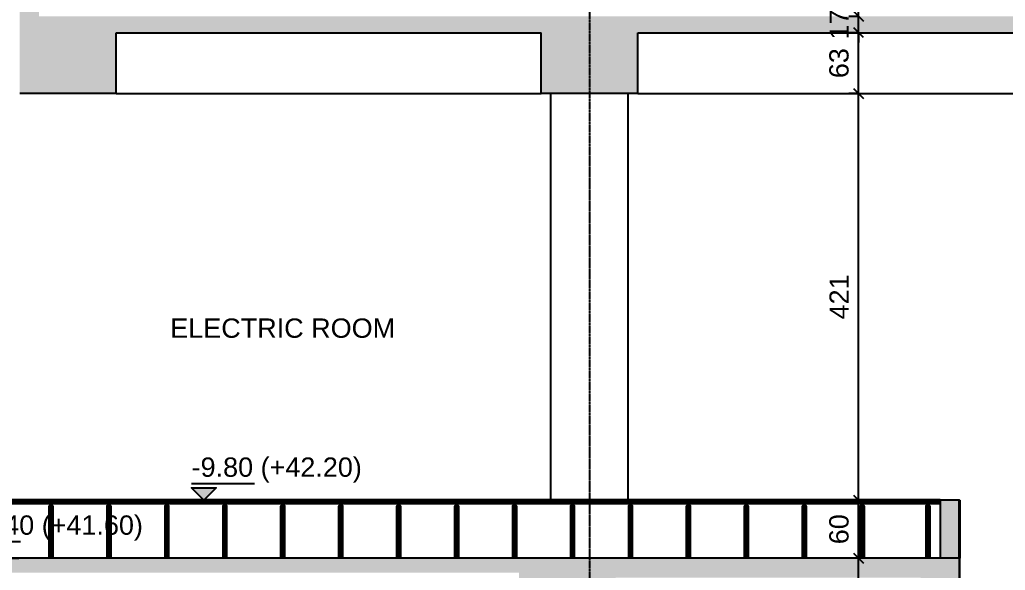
# Model space of a CAD drawing. Header units: centimetres. Extents: x -678439 to 71514, y -426864 to 8594.
# Drawn here: x 68656 to 69676, y 4158 to 4728 of the extents above; entities that cross this region are included whole.
import ezdxf

# ---------------------------------------------------------------- set-up
doc = ezdxf.new("R2010")
doc.units = ezdxf.units.CM
doc.header["$LTSCALE"] = 0.01
doc.header["$MEASUREMENT"] = 0
doc.header["$PDMODE"] = 3
doc.linetypes.add('$0$CENTER', pattern=[50.8, 31.75, -6.35, 6.35, -6.35])
doc.layers.get('0').update_dxf_attribs({"lineweight": 0})
doc.layers.get('DefPoints').update_dxf_attribs({"color": 200})
for name, color, linetype in [('$0$V-0_Axis', 8, '$0$CENTER'), ('V-0_Dimension', 1, 'Continuous'), ('V-0_Elevation_015', 103, 'Continuous'), ('V-0_Hatch_Concrete', 252, 'Continuous'), ('V-0_Notation_Level_500', 2, 'Continuous'), ('V-0_Text_Tr', 7, 'Continuous'), ('V-2_Column', 160, 'Continuous')]:
    doc.layers.add(name, color=color, linetype=linetype)
doc.layers.add('kaplama', color=30, linetype='Continuous', lineweight=40)
doc.styles.add('VIVA_100', font='arial.ttf', dxfattribs={"height": 20})
doc.dimstyles.new('VIVA_100', dxfattribs={"dimscale": 10, "dimtxt": 25, "dimasz": 1, "dimexe": 1, "dimexo": 1, "dimgap": 1, "dimtad": 1, "dimdec": 0, "dimzin": 3, "dimdsep": 46, "dimtxsty": 'VIVA_100', "dimblk": 'OBLIQUE', "dimcen": 0, "dimdle": 1, "dimclrd": 256, "dimclre": 256, "dimclrt": 256, "dimadec": 1, "dimazin": 0, "dimtfac": 0.75, "dimtdec": 0, "dimtix": 1, "dimtmove": 2, "dimatfit": 2, "dimldrblk": 'DOT', "dimfxlon": 1, "dimfrac": 1, "dimtolj": 1, "dimtzin": 0, "dimlwd": -1, "dimlwe": -1, "dimarcsym": 0})

# ---------------------------------------------------------------- blocks, each defined once
blk = doc.blocks.new('_OBLIQUE')
at = {"color": 0, "linetype": 'ByBlock'}
blk.add_line((-0.5, -0.5), (0.5, 0.5), dxfattribs=at)
blk = doc.blocks.new('*D225')
at = {"layer": 'DefPoints', "color": 0, "transparency": 16777216}
for p in [(69524.3, 4170), (69524.3, 4170), (69524.3, 3720)]:
    blk.add_point(p, dxfattribs=at)
at = {"layer": 'V-0_Dimension', "transparency": 16777216}
for p, q in [((69524.3, 3710), (69524.3, 4180)), ((69524.3, 4170), (69514.3, 4170)), ((69524.3, 3720), (69514.3, 3720))]:
    blk.add_line(p, q, dxfattribs=at)
at = {"layer": 'V-0_Dimension', "transparency": 16777216, "xscale": 10, "yscale": 10, "zscale": 10}
for p, rotation in [((69524.3, 4170), 90), ((69524.3, 3720), 270)]:
    blk.add_blockref('_OBLIQUE', p, dxfattribs=dict(at, rotation=rotation))
at = {"layer": 'V-0_Dimension', "transparency": 16777216, "insert": (69504.1, 3945), "char_height": 20, "attachment_point": 5, "rotation": 90, "style": 'VIVA_100'}
blk.add_mtext('\\A1;450 ', dxfattribs=at)
blk = doc.blocks.new('_DOT')
blk.add_line((-0.5, 0), (-1, 0))
at = {"const_width": 0.5}
blk.add_lwpolyline([(-0.25, 0, 1), (0.25, 0, 1)], format="xyb", close=True, dxfattribs=at)
blk = doc.blocks.new('*D226')
at = {"layer": 'DefPoints', "color": 0, "transparency": 16777216}
for p in [(69524.3, 4230), (69524.3, 4230), (69524.3, 4170)]:
    blk.add_point(p, dxfattribs=at)
at = {"layer": 'V-0_Dimension', "transparency": 16777216}
for p, q in [((69524.3, 4160), (69524.3, 4240)), ((69524.3, 4230), (69534.3, 4230)), ((69524.3, 4170), (69514.3, 4170))]:
    blk.add_line(p, q, dxfattribs=at)
at = {"layer": 'V-0_Dimension', "transparency": 16777216, "xscale": 10, "yscale": 10, "zscale": 10}
for p, rotation in [((69524.3, 4230), 90), ((69524.3, 4170), 270)]:
    blk.add_blockref('_OBLIQUE', p, dxfattribs=dict(at, rotation=rotation))
at = {"layer": 'V-0_Dimension', "transparency": 16777216, "insert": (69504.1, 4200), "char_height": 20, "attachment_point": 5, "rotation": 90, "style": 'VIVA_100'}
blk.add_mtext('\\A1;60 ', dxfattribs=at)
blk = doc.blocks.new('*D227')
at = {"layer": 'DefPoints', "color": 0, "transparency": 16777216}
for p in [(69524.3, 4651), (69524.3, 4651), (69524.3, 4230)]:
    blk.add_point(p, dxfattribs=at)
at = {"layer": 'V-0_Dimension', "transparency": 16777216}
for p, q in [((69524.3, 4220), (69524.3, 4661)), ((69524.3, 4651), (69514.3, 4651)), ((69524.3, 4230), (69534.3, 4230))]:
    blk.add_line(p, q, dxfattribs=at)
at = {"layer": 'V-0_Dimension', "transparency": 16777216, "xscale": 10, "yscale": 10, "zscale": 10}
for p, rotation in [((69524.3, 4651), 90), ((69524.3, 4230), 270)]:
    blk.add_blockref('_OBLIQUE', p, dxfattribs=dict(at, rotation=rotation))
at = {"layer": 'V-0_Dimension', "transparency": 16777216, "insert": (69504.2, 4440.5), "char_height": 20, "attachment_point": 5, "rotation": 90, "style": 'VIVA_100'}
blk.add_mtext('\\A1;421 ', dxfattribs=at)
blk = doc.blocks.new('*D228')
at = {"layer": 'DefPoints', "color": 0, "transparency": 16777216}
for p in [(69524.3, 4714), (69524.3, 4714), (69524.3, 4651)]:
    blk.add_point(p, dxfattribs=at)
at = {"layer": 'V-0_Dimension', "transparency": 16777216}
for p, q in [((69524.3, 4641), (69524.3, 4724)), ((69524.3, 4714), (69514.3, 4714)), ((69524.3, 4651), (69514.3, 4651))]:
    blk.add_line(p, q, dxfattribs=at)
at = {"layer": 'V-0_Dimension', "transparency": 16777216, "xscale": 10, "yscale": 10, "zscale": 10}
for p, rotation in [((69524.3, 4714), 90), ((69524.3, 4651), 270)]:
    blk.add_blockref('_OBLIQUE', p, dxfattribs=dict(at, rotation=rotation))
at = {"layer": 'V-0_Dimension', "transparency": 16777216, "insert": (69504.1, 4682.5), "char_height": 20, "attachment_point": 5, "rotation": 90, "style": 'VIVA_100'}
blk.add_mtext('\\A1;63 ', dxfattribs=at)
blk = doc.blocks.new('*D229')
at = {"layer": 'DefPoints', "color": 0, "transparency": 16777216}
for p in [(69524.3, 4731), (69524.3, 4731), (69524.3, 4714)]:
    blk.add_point(p, dxfattribs=at)
at = {"layer": 'V-0_Dimension', "transparency": 16777216}
for p, q in [((69524.3, 4731), (69524.3, 4741)), ((69524.3, 4731), (69514.3, 4731)), ((69524.3, 4714), (69524.3, 4731)), ((69524.3, 4714), (69514.3, 4714)), ((69524.3, 4714), (69524.3, 4704))]:
    blk.add_line(p, q, dxfattribs=at)
at = {"layer": 'V-0_Dimension', "transparency": 16777216, "xscale": 10, "yscale": 10, "zscale": 10}
for p, rotation in [((69524.3, 4731), 270), ((69524.3, 4714), 90)]:
    blk.add_blockref('_OBLIQUE', p, dxfattribs=dict(at, rotation=rotation))
at = {"layer": 'V-0_Dimension', "transparency": 16777216, "insert": (69504.2, 4722.5), "char_height": 20, "attachment_point": 5, "rotation": 90, "style": 'VIVA_100'}
blk.add_mtext('\\A1;17 ', dxfattribs=at)
blk = doc.blocks.new('*U287')
blk.add_hatch(color=256).paths.add_polyline_path([(12.8, 12.8), (-12.8, 12.8), (0, 0)])
for p, q in [((-12.8, 17.4), (52.2, 17.4)), ((0, 0), (50.4, 0))]:
    blk.add_line(p, q)
blk.add_lwpolyline([(0, 0), (-12.8, 12.8), (12.8, 12.8)], close=True)
at = {"style": 'VIVA_100'}
blk.add_attdef('%%P0.00', (-12.8, 24.3), '', height=20, dxfattribs=at)
blk = doc.blocks.new('kot-a-a')
at = {"layer": 'V-0_Notation_Level_500', "transparency": 33554687}
for p, values in [((13566, 4220), {'%%P0.00': '-9.80 (+42.20)'}), ((13323.8, 4160), {'%%P0.00': '-10.40 (+41.60)'})]:
    blk.add_blockref('*U287', p, dxfattribs=at).add_auto_attribs(values)

msp = doc.modelspace()

# ---------------------------------------------------------------- hatches: boundary and pattern name
at = {"layer": 'V-0_Hatch_Concrete', "transparency": 33554534}
h = msp.add_hatch(color=256, dxfattribs=at)
h.dxf.hatch_style = 1
h.paths.add_polyline_path([(70181.2, 4309.3), (70141.2, 4309.3), (70141.2, 3917.7), (70181.2, 3917.7)])
h.paths.add_polyline_path([(70181.2, 4731), (68675.7, 4731), (68675.7, 4900), (68655.7, 4900), (68143.8, 4900), (68143.8, 4885), (68345.7, 4885), (68345.7, 4651), (68395.7, 4651), (68395.7, 4880), (68655.7, 4880), (68655.7, 4651), (68755.7, 4651), (68755.7, 4714), (69195.7, 4714), (69195.7, 4651), (69295.7, 4651), (69295.7, 4714), (70101.2, 4714), (70101.2, 4651), (70141.2, 4651), (70141.2, 4309.3), (70181.2, 4309.3)])
h = msp.add_hatch(color=256, dxfattribs=at)
h.dxf.hatch_style = 1
h.paths.add_polyline_path([(69628.7, 4230), (69608.7, 4230), (69608.7, 4170), (69628.7, 4170)])
h = msp.add_hatch(color=256, dxfattribs=at)
h.dxf.hatch_style = 1
h.paths.add_polyline_path([(64245.7, 3702), (64995.7, 3702), (64995.7, 3670), (65075.7, 3670), (65075.7, 3702), (65825.7, 3702), (65825.7, 3670), (65925.7, 3670), (65925.7, 3702), (66665.7, 3702), (66665.7, 3670), (66765.7, 3670), (66765.7, 3702), (67515.7, 3702), (67515.7, 3670), (67595.7, 3670), (67595.7, 3702), (68345.7, 3702), (68345.7, 3670), (68445.7, 3670), (68445.7, 3703), (68682.7, 3703), (68682.7, 3670), (68722.7, 3670), (68722.7, 3720), (62465.7, 3720), (62465.7, 3670), (62565.7, 3670), (62565.7, 3702), (63305.7, 3702), (63305.7, 3670), (63405.7, 3670), (63405.7, 3702), (64145.7, 3702), (64145.7, 3670), (64245.7, 3670)])
h.paths.add_polyline_path([(64245.7, 4023), (64585.7, 4023), (64585.7, 3970), (64645.7, 3970), (64645.7, 4023), (64985.7, 4023), (64985.7, 3970), (65085.7, 3970), (65085.7, 4023), (65425.7, 4023), (65425.7, 3970), (65485.7, 3970), (65485.7, 4023), (65825.7, 4023), (65825.7, 3970), (65925.7, 3970), (65925.7, 4023), (66265.7, 4023), (66265.7, 3970), (66325.7, 3970), (66325.7, 4023), (66665.7, 4023), (66665.7, 3970), (66765.7, 3970), (66765.7, 4023), (67105.7, 4023), (67105.7, 3970), (67165.7, 3970), (67165.7, 4023), (67505.7, 4023), (67505.7, 3970), (67605.7, 3970), (67605.7, 4023), (67925.7, 4023), (67925.7, 3970), (67995.7, 3970), (67995.7, 4023), (68395.7, 4023), (68395.7, 3970), (68445.7, 3970), (68445.7, 4155), (69172.7, 4155), (69172.7, 4090), (69272.7, 4090), (69272.7, 4150), (69588.7, 4150), (69588.7, 4090), (69628.7, 4090), (69628.7, 4170), (69205.7, 4170), (68395.7, 4170), (68395.7, 4040), (59652.6, 4040), (59652.6, 4023), (60406.2, 4023), (60406.2, 3970), (60486.2, 3970), (60486.2, 4023), (60795.7, 4023), (60795.7, 3970), (60875.7, 3970), (60875.7, 4023), (61095.7, 4023), (61095.7, 3970), (61195.7, 3970), (61195.7, 4023), (61625.7, 4023), (61625.7, 3970), (61725.7, 3970), (61725.7, 4023), (62090.7, 4023), (62090.7, 3970), (62150.7, 3970), (62150.7, 4023), (62465.7, 4023), (62465.7, 3970), (62515.7, 3970), (62565.7, 3970), (62565.7, 4023), (62905.7, 4023), (62905.7, 3970), (62965.7, 3970), (62965.7, 4022), (63305.7, 4022), (63305.7, 3970), (63405.7, 3970), (63405.7, 4023), (63745.7, 4023), (63745.7, 3970), (63805.7, 3970), (63805.7, 4023), (64145.7, 4023), (64145.7, 3970), (64245.7, 3970)])

# ---------------------------------------------------------------- linework, layer by layer
at = {"layer": '$0$V-0_Axis'}
msp.add_line((69245.7, 8337.5), (69245.7, 1410), dxfattribs=at)
at = {"layer": 'kaplama', "ltscale": 200, "transparency": 33554687}
for p, q in [((69608.7, 4230), (68422.7, 4230)), ((69608.7, 4227), (68422.7, 4227))]:
    msp.add_line(p, q, dxfattribs=at)
for points in [[(68687.6, 4224), (68687.6, 4227), (68688.6, 4227), (68688.6, 4224), (68687.6, 4224)], [(68747.6, 4224), (68747.6, 4227), (68748.6, 4227), (68748.6, 4224), (68747.6, 4224)], [(68807.6, 4224), (68807.6, 4227), (68808.6, 4227), (68808.6, 4224), (68807.6, 4224)], [(68867.6, 4224), (68867.6, 4227), (68868.6, 4227), (68868.6, 4224), (68867.6, 4224)], [(68927.6, 4224), (68927.6, 4227), (68928.6, 4227), (68928.6, 4224), (68927.6, 4224)], [(68987.6, 4224), (68987.6, 4227), (68988.6, 4227), (68988.6, 4224), (68987.6, 4224)], [(69047.6, 4224), (69047.6, 4227), (69048.6, 4227), (69048.6, 4224), (69047.6, 4224)], [(69107.6, 4224), (69107.6, 4227), (69108.6, 4227), (69108.6, 4224), (69107.6, 4224)], [(69167.6, 4224), (69167.6, 4227), (69168.6, 4227), (69168.6, 4224), (69167.6, 4224)], [(69227.6, 4224), (69227.6, 4227), (69228.6, 4227), (69228.6, 4224), (69227.6, 4224)], [(69287.6, 4224), (69287.6, 4227), (69288.6, 4227), (69288.6, 4224), (69287.6, 4224)], [(69347.6, 4224), (69347.6, 4227), (69348.6, 4227), (69348.6, 4224), (69347.6, 4224)], [(69407.6, 4224), (69407.6, 4227), (69408.6, 4227), (69408.6, 4224), (69407.6, 4224)], [(69467.6, 4224), (69467.6, 4227), (69468.6, 4227), (69468.6, 4224), (69467.6, 4224)], [(69527.6, 4224), (69527.6, 4227), (69528.6, 4227), (69528.6, 4224), (69527.6, 4224)], [(69595.6, 4224), (69595.6, 4227), (69596.6, 4227), (69596.6, 4224), (69595.6, 4224)], [(69628.7, 4170), (69628.7, 4230)], [(68686.6, 4170), (68686.6, 4224), (68689.6, 4224), (68689.6, 4170)], [(68746.6, 4170), (68746.6, 4224), (68749.6, 4224), (68749.6, 4170)], [(68806.6, 4170), (68806.6, 4224), (68809.6, 4224), (68809.6, 4170)], [(68866.6, 4170), (68866.6, 4224), (68869.6, 4224), (68869.6, 4170)], [(68926.6, 4170), (68926.6, 4224), (68929.6, 4224), (68929.6, 4170)], [(68986.6, 4170), (68986.6, 4224), (68989.6, 4224), (68989.6, 4170)], [(69046.6, 4170), (69046.6, 4224), (69049.6, 4224), (69049.6, 4170)], [(69106.6, 4170), (69106.6, 4224), (69109.6, 4224), (69109.6, 4170)], [(69166.6, 4170), (69166.6, 4224), (69169.6, 4224), (69169.6, 4170)], [(69226.6, 4170), (69226.6, 4224), (69229.6, 4224), (69229.6, 4170)], [(69286.6, 4170), (69286.6, 4224), (69289.6, 4224), (69289.6, 4170)], [(69346.6, 4170), (69346.6, 4224), (69349.6, 4224), (69349.6, 4170)], [(69406.6, 4170), (69406.6, 4224), (69409.6, 4224), (69409.6, 4170)], [(69466.6, 4170), (69466.6, 4224), (69469.6, 4224), (69469.6, 4170)], [(69526.6, 4170), (69526.6, 4224), (69529.6, 4224), (69529.6, 4170)], [(69594.6, 4170), (69594.6, 4224), (69597.6, 4224), (69597.6, 4170)]]:
    msp.add_lwpolyline(points, dxfattribs=at)
at = {"layer": 'V-0_Elevation_015', "ltscale": 0.3}
for p, q in [((68755.7, 4651), (69195.7, 4651)), ((69205.7, 4230), (69205.7, 4651)), ((69205.7, 4230), (69205.7, 4651)), ((69285.7, 4230), (69285.7, 4651)), ((69285.7, 4230), (69285.7, 4651)), ((69295.7, 4651), (70101.2, 4651))]:
    msp.add_line(p, q, dxfattribs=at)
at = {"layer": 'V-2_Column', "ltscale": 200, "transparency": 33554687}
for p, q in [((68755.7, 4714), (69195.7, 4714)), ((68755.7, 4651), (68755.7, 4714)), ((69195.7, 4651), (69195.7, 4714)), ((69295.7, 4714), (70101.2, 4714)), ((69295.7, 4651), (69295.7, 4714)), ((68755.7, 4651), (68655.7, 4651)), ((69295.7, 4651), (69195.7, 4651)), ((69205.7, 4170), (68395.7, 4170)), ((69628.7, 4170), (69205.7, 4170)), ((69628.7, 4170), (69628.7, 4090)), ((69628.7, 4090), (69628.7, 4170))]:
    msp.add_line(p, q, dxfattribs=at)
msp.add_lwpolyline([(69628.7, 4170), (69628.7, 4230), (69608.7, 4230), (69608.7, 4170)], dxfattribs=at)

# ---------------------------------------------------------------- block references
at = {"layer": 'V-0_Notation_Level_500'}
msp.add_blockref('kot-a-a', (55280.5, 10), dxfattribs=at)

# ---------------------------------------------------------------- texts
at = {"layer": 'V-0_Text_Tr', "style": 'VIVA_100'}
msp.add_text('ELECTRIC ROOM', height=20, dxfattribs=at).set_placement((68811.6, 4398.2))

# ---------------------------------------------------------------- dimensions: what is measured, and where the dimension line sits
at = {"layer": 'V-0_Dimension'}
for base, p1, p2, picture, middle in [((69524.3, 4731), (69524.3, 4714), (69524.3, 4731), '*D229', (69504.2, 4722.5)), ((69524.3, 4714), (69524.3, 4651), (69524.3, 4714), '*D228', (69504.1, 4682.5)), ((69524.3, 4651), (69524.3, 4230), (69524.3, 4651), '*D227', (69504.2, 4440.5)), ((69524.3, 4230), (69524.3, 4170), (69524.3, 4230), '*D226', (69504.1, 4200)), ((69524.3, 4170), (69524.3, 3720), (69524.3, 4170), '*D225', (69504.1, 3945))]:
    dim = msp.add_linear_dim(base=base, p1=p1, p2=p2, angle=90, dimstyle='VIVA_100', override={"dimpost": ' '}, dxfattribs=at)
    dim.commit()
    dim.dimension.update_dxf_attribs({"geometry": picture, "text_midpoint": middle})

doc.saveas('drawing.dxf')
